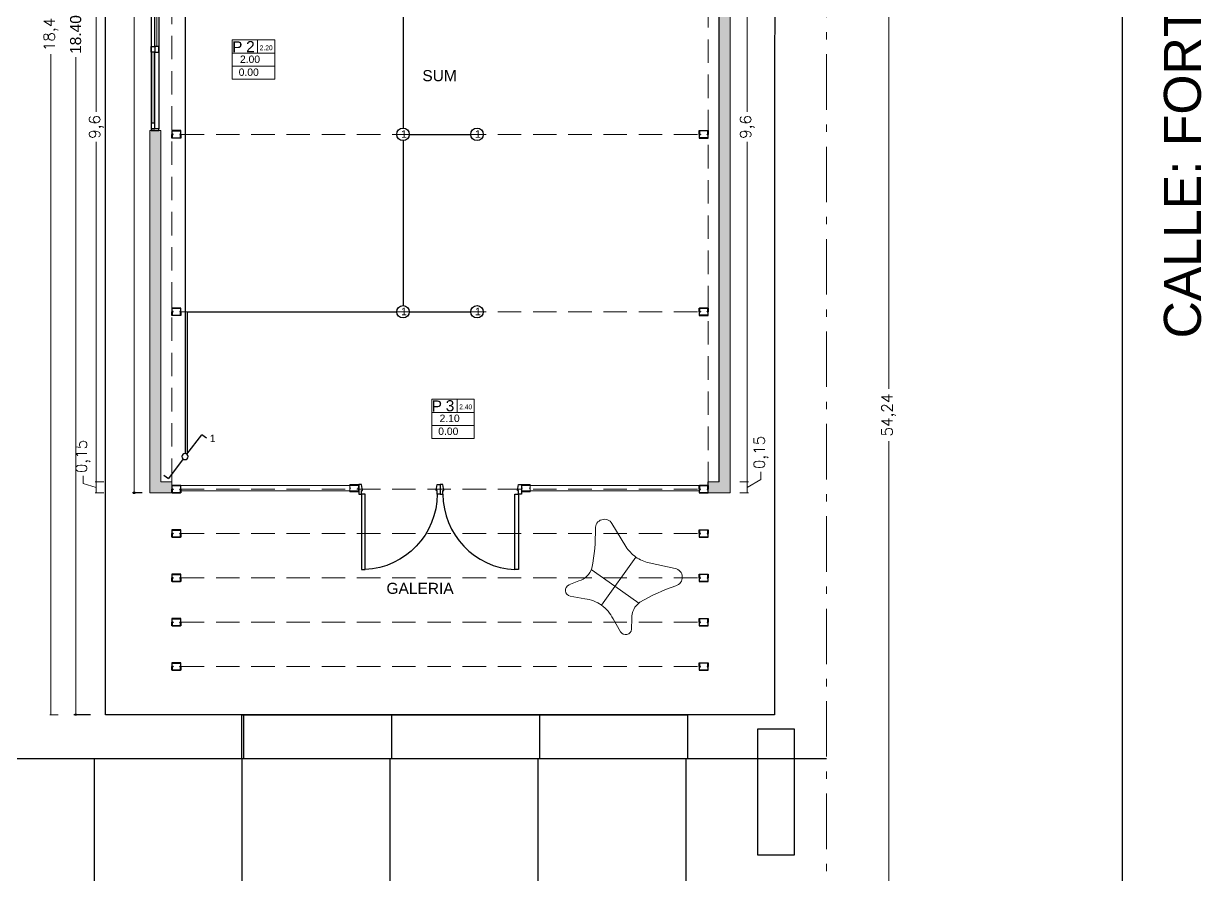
# Model space of a CAD drawing. Header units: metres. Extents: x 5593058 to 5593183, y 6971841 to 6972020.
# Drawn here: x 5593151.62 to 5593167.54, y 6971940.41 to 6971951.92 of the extents above; entities that cross this region are included whole.
import ezdxf

# ---------------------------------------------------------------- set-up
doc = ezdxf.new("R2010")
doc.units = ezdxf.units.M
doc.header["$LTSCALE"] = 0.1
doc.header["$PDMODE"] = 35
doc.header["$PDSIZE"] = -3
for name, pattern in [('ACAD_ISO03W100', [30, 12, -18]), ('HIDDEN', [9.525, 6.35, -3.175]), ('RAYA-PUNTO', [0.625, 0.375, -0.1, 0.05, -0.1])]:
    doc.linetypes.add(name, pattern=pattern)
for name, color, linetype, lineweight in [('0-COTAS', 9, 'Continuous', 0), ('A - COTAS 100', 253, 'Continuous', 0), ('A Eje', 1, 'RAYA-PUNTO', 0), ('A-CARPINTERIA anotaciones', 1, 'Continuous', 0), ('A-CARPINTERIAS', 1, 'Continuous', 0), ('A-COTAS 1.200', 9, 'Continuous', 0), ('A-MUROS', 3, 'Continuous', 0), ('A-PLANILLA LOCALES', 2, 'Continuous', 0), ('A-PROYECCIONES', 253, 'ACAD_ISO03W100', 0), ('A-PUERTAS', 2, 'Continuous', 0), ('B Mobiliario', 1, 'Continuous', 0), ('C Vidrio', 8, 'Continuous', 0)]:
    doc.layers.add(name, color=color, linetype=linetype, lineweight=lineweight)
for name, color, linetype in [('00 veredas', 252, 'Continuous'), ('A - AMOBLAMIENTO', 8, 'Continuous'), ('A - PISOS', 1, 'Continuous'), ('A - PUERTAS', 2, 'Continuous'), ('A - VISTA .5', 8, 'Continuous'), ('A - VISTA 2', 2, 'Continuous'), ('A- HACH_MURO', 10, 'Continuous'), ('I-ELECTRICIDAD', 10, 'Continuous')]:
    doc.layers.add(name, color=color, linetype=linetype)
doc.styles.add('arial', font='arial.ttf')
doc.styles.get("Standard").update_dxf_attribs({"font": 'simplex.shx'})
doc.dimstyles.new('EST-1.100', dxfattribs={"dimtxt": 0.15, "dimasz": 0.01, "dimexe": 0.015, "dimexo": 0, "dimgap": 0.05, "dimtad": 0, "dimtxsty": 'Standard', "dimblk": 'DOT', "dimcen": 0.02, "dimclrd": 256, "dimclre": 256, "dimclrt": 256, "dimazin": 0, "dimtfac": 1, "dimtmove": 0, "dimatfit": 3, "dimfxl": 0.1, "dimfxlon": 1, "dimlwd": -1, "dimlwe": -1, "dimarcsym": 0})
doc.dimstyles.new('MARQ 100', dxfattribs={"dimscale": 0.1, "dimtxt": 1.5, "dimasz": 0.3, "dimexe": 0.25, "dimexo": 1, "dimtad": 0, "dimzin": 1, "dimdsep": 46, "dimtxsty": 'arial', "dimblk": 'BOXFILLED', "dimcen": 2.5, "dimclrd": 256, "dimclre": 256, "dimclrt": 256, "dimazin": 0, "dimtfac": 1, "dimtmove": 2, "dimatfit": 3, "dimldrblk": 'DOTSMALL', "dimfxl": 2, "dimfxlon": 1, "dimlwd": -1, "dimarcsym": 0})

# ---------------------------------------------------------------- blocks, each defined once
blk = doc.blocks.new('PERFIL C 120')
blk.add_lwpolyline([(0.105, 0), (0.12, 0), (0.12, 0.05), (0, 0.05), (0, 0), (0.015, 0), (0.015, 0.002), (0.002, 0.002), (0.002, 0.048), (0.118, 0.048), (0.118, 0.002), (0.105, 0.002)], close=True)
blk = doc.blocks.new('EST MET')
at = {"layer": 'A-PROYECCIONES', "color": 253, "linetype": 'HIDDEN', "ltscale": 0.5}
blk.add_line((0.12, 0), (7.13, 0), dxfattribs=at)
at = {"layer": 'A - VISTA 2'}
blk.add_blockref('PERFIL C 120', (0, 0), dxfattribs=at)
at = {"layer": 'A - VISTA 2', "xscale": -1, "rotation": 180}
blk.add_blockref('PERFIL C 120', (0, 0), dxfattribs=at)
at = {"layer": 'A - VISTA 2', "xscale": -1}
blk.add_blockref('PERFIL C 120', (7.25, 0), dxfattribs=at)
at = {"layer": 'A - VISTA 2', "rotation": 180}
blk.add_blockref('PERFIL C 120', (7.25, 0), dxfattribs=at)
blk = doc.blocks.new('_Dot')
at = {"color": 0, "linetype": 'ByBlock', "lineweight": -2}
blk.add_line((-0.5, 0), (-1, 0), dxfattribs=at)
at = {"color": 0, "linetype": 'ByBlock', "const_width": 0.5}
blk.add_lwpolyline([(-0.25, 0, 1), (0.25, 0, 1)], format="xyb", close=True, dxfattribs=at)
blk = doc.blocks.new('*D122')
at = {"layer": 'A - COTAS 100', "transparency": 16777216}
for p, q in [((5593152.7, 6971955.317), (5593152.585, 6971955.317)), ((5593152.6, 6971955.307), (5593152.6, 6971950.721)), ((5593152.6, 6971945.727), (5593152.6, 6971950.314)), ((5593152.7, 6971945.717), (5593152.585, 6971945.717))]:
    blk.add_line(p, q, dxfattribs=at)
at = {"layer": 'Defpoints', "color": 0, "transparency": 16777216}
for p in [(5593152.995, 6971955.317), (5593152.6, 6971945.717), (5593152.995, 6971945.717)]:
    blk.add_point(p, dxfattribs=at)
at = {"layer": 'A - COTAS 100', "transparency": 16777216, "xscale": 0.01, "yscale": 0.01, "zscale": 0.01}
for p, rotation in [((5593152.6, 6971955.317), 90), ((5593152.6, 6971945.717), 270)]:
    blk.add_blockref('_Dot', p, dxfattribs=dict(at, rotation=rotation))
at = {"layer": 'A - COTAS 100', "transparency": 16777216, "insert": (5593152.6, 6971950.517), "char_height": 0.15, "attachment_point": 5, "rotation": 90}
blk.add_mtext('9,6', dxfattribs=at)
blk = doc.blocks.new('*D123')
at = {"layer": 'A - COTAS 100', "transparency": 16777216}
for p, q in [((5593152.421, 6971945.696), (5593152.421, 6971945.796)), ((5593152.6, 6971945.642), (5593152.421, 6971945.696)), ((5593152.7, 6971945.717), (5593152.585, 6971945.717)), ((5593152.6, 6971945.707), (5593152.6, 6971945.577)), ((5593152.7, 6971945.567), (5593152.585, 6971945.567))]:
    blk.add_line(p, q, dxfattribs=at)
at = {"layer": 'Defpoints', "color": 0, "transparency": 16777216}
for p in [(5593152.995, 6971945.717), (5593152.6, 6971945.567), (5593152.995, 6971945.567)]:
    blk.add_point(p, dxfattribs=at)
at = {"layer": 'A - COTAS 100', "transparency": 16777216, "xscale": 0.01, "yscale": 0.01, "zscale": 0.01}
for p, rotation in [((5593152.6, 6971945.717), 90), ((5593152.6, 6971945.567), 270)]:
    blk.add_blockref('_Dot', p, dxfattribs=dict(at, rotation=rotation))
at = {"layer": 'A - COTAS 100', "transparency": 16777216, "insert": (5593152.421, 6971946.06), "char_height": 0.15, "attachment_point": 5, "rotation": 90}
blk.add_mtext('0,15', dxfattribs=at)
blk = doc.blocks.new('*D131')
at = {"layer": 'A - COTAS 100', "transparency": 16777216}
for p, q in [((5593161.301, 6971955.317), (5593161.416, 6971955.317)), ((5593161.401, 6971955.307), (5593161.401, 6971950.721)), ((5593161.401, 6971945.727), (5593161.401, 6971950.314)), ((5593161.301, 6971945.717), (5593161.416, 6971945.717))]:
    blk.add_line(p, q, dxfattribs=at)
at = {"layer": 'Defpoints', "color": 0, "transparency": 16777216}
for p in [(5593161.022, 6971955.317), (5593161.022, 6971945.717), (5593161.401, 6971945.717)]:
    blk.add_point(p, dxfattribs=at)
at = {"layer": 'A - COTAS 100', "transparency": 16777216, "xscale": 0.01, "yscale": 0.01, "zscale": 0.01}
for p, rotation in [((5593161.401, 6971955.317), 90), ((5593161.401, 6971945.717), 270)]:
    blk.add_blockref('_Dot', p, dxfattribs=dict(at, rotation=rotation))
at = {"layer": 'A - COTAS 100', "transparency": 16777216, "insert": (5593161.401, 6971950.517), "char_height": 0.15, "attachment_point": 5, "rotation": 90}
blk.add_mtext('9,6', dxfattribs=at)
blk = doc.blocks.new('*D132')
at = {"layer": 'A - COTAS 100', "transparency": 16777216}
for p, q in [((5593161.401, 6971945.642), (5593161.586, 6971945.75)), ((5593161.586, 6971945.75), (5593161.586, 6971945.85)), ((5593161.301, 6971945.717), (5593161.416, 6971945.717)), ((5593161.401, 6971945.707), (5593161.401, 6971945.577)), ((5593161.301, 6971945.567), (5593161.416, 6971945.567))]:
    blk.add_line(p, q, dxfattribs=at)
at = {"layer": 'Defpoints', "color": 0, "transparency": 16777216}
for p in [(5593161.022, 6971945.717), (5593161.022, 6971945.567), (5593161.401, 6971945.567)]:
    blk.add_point(p, dxfattribs=at)
at = {"layer": 'A - COTAS 100', "transparency": 16777216, "xscale": 0.01, "yscale": 0.01, "zscale": 0.01}
for p, rotation in [((5593161.401, 6971945.717), 90), ((5593161.401, 6971945.567), 270)]:
    blk.add_blockref('_Dot', p, dxfattribs=dict(at, rotation=rotation))
at = {"layer": 'A - COTAS 100', "transparency": 16777216, "insert": (5593161.586, 6971946.114), "char_height": 0.15, "attachment_point": 5, "rotation": 90}
blk.add_mtext('0,15', dxfattribs=at)
blk = doc.blocks.new('*D133')
at = {"layer": 'A - COTAS 100', "transparency": 16777216}
for p, q in [((5593152.086, 6971960.967), (5593151.971, 6971960.967)), ((5593151.986, 6971960.957), (5593151.986, 6971952.035)), ((5593151.986, 6971942.577), (5593151.986, 6971951.5)), ((5593152.086, 6971942.567), (5593151.971, 6971942.567))]:
    blk.add_line(p, q, dxfattribs=at)
at = {"layer": 'Defpoints', "color": 0, "transparency": 16777216}
for p in [(5593151.986, 6971960.967), (5593152.335, 6971960.967), (5593152.334, 6971942.567)]:
    blk.add_point(p, dxfattribs=at)
at = {"layer": 'A - COTAS 100', "transparency": 16777216, "xscale": 0.01, "yscale": 0.01, "zscale": 0.01}
for p, rotation in [((5593151.986, 6971960.967), 90), ((5593151.986, 6971942.567), 270)]:
    blk.add_blockref('_Dot', p, dxfattribs=dict(at, rotation=rotation))
at = {"layer": 'A - COTAS 100', "transparency": 16777216, "insert": (5593151.986, 6971951.767), "char_height": 0.15, "attachment_point": 5, "rotation": 90}
blk.add_mtext('18,4', dxfattribs=at)
blk = doc.blocks.new('*D136')
at = {"layer": 'A - COTAS 100', "transparency": 16777216}
for p, q in [((5593163.214, 6971973.74), (5593163.329, 6971973.74)), ((5593163.314, 6971973.73), (5593163.314, 6971946.974)), ((5593163.314, 6971919.51), (5593163.314, 6971946.266)), ((5593163.214, 6971919.5), (5593163.329, 6971919.5))]:
    blk.add_line(p, q, dxfattribs=at)
at = {"layer": 'Defpoints', "color": 0, "transparency": 16777216}
for p in [(5593162.472, 6971973.74), (5593162.472, 6971919.5), (5593163.314, 6971919.5)]:
    blk.add_point(p, dxfattribs=at)
at = {"layer": 'A - COTAS 100', "transparency": 16777216, "xscale": 0.01, "yscale": 0.01, "zscale": 0.01}
for p, rotation in [((5593163.314, 6971973.74), 90), ((5593163.314, 6971919.5), 270)]:
    blk.add_blockref('_Dot', p, dxfattribs=dict(at, rotation=rotation))
at = {"layer": 'A - COTAS 100', "transparency": 16777216, "insert": (5593163.314, 6971946.62), "char_height": 0.15, "attachment_point": 5, "rotation": 90}
blk.add_mtext('54,24', dxfattribs=at)
blk = doc.blocks.new('BKF planta')
for p, q in [((25814.225, 15189.126), (25813.966, 15188.874)), ((25813.246, 15188.752), (25813.608, 15188.737)), ((25813.801, 15188.769), (25814.086, 15188.021)), ((25814.341, 15188.455), (25813.974, 15188.315)), ((25813.607, 15188.175), (25813.974, 15188.315)), ((25814.464, 15188.264), (25814.581, 15188.178)), ((25814.326, 15188.049), (25814.528, 15188.034)), ((25813.643, 15187.95), (25813.613, 15187.808)), ((25813.889, 15187.882), (25813.748, 15187.736))]:
    blk.add_line(p, q)
for centre, major_axis, start_param, end_param in [((25814.31, 15189.039), (-0.0858, 0.0858), 3.62796, 6.267982), ((25816.748, 15188.351), (-1.705, 1.705), 0.511665, 0.733675), ((25813.628, 15189.222), (-0.343, 0.343), 2.720849, 3.12639), ((25813.241, 15188.631), (0.0858, 0.0858), 0.744513, 3.384536), ((25813.628, 15189.222), (-0.343, 0.343), 2.315309, 2.720849), ((25811.882, 15186.494), (-1.705, 1.705), 4.708024, 4.930034), ((25814.603, 15188.488), (0.187, 0.187), 2.403232, 3.374264), ((25813.39, 15188.025), (-0.187, 0.187), 3.638231, 4.609263), ((25814.53, 15188.115), (0.0572, 0.0572), 3.906722, 6.394162), ((25814.259, 15187.568), (0.343, 0.343), 1.150053, 1.653078), ((25814.259, 15187.568), (-0.343, 0.343), -0.923768, -0.420743), ((25813.693, 15187.795), (-0.0572, 0.0572), 0.618333, 3.105773)]:
    blk.add_ellipse(centre, major_axis=major_axis, ratio=1, start_param=start_param, end_param=end_param)
blk = doc.blocks.new('CARPINT. SIMBOL')
at = {"layer": 'A-CARPINTERIAS', "ltscale": 0.1}
for p, q in [((895.094, 23.751), (895.094, 23.569)), ((894.749, 23.569), (895.325, 23.569)), ((894.749, 23.394), (895.325, 23.394))]:
    blk.add_line(p, q, dxfattribs=at)
blk.add_lwpolyline([(894.749, 23.751), (895.325, 23.751), (895.325, 23.219), (894.749, 23.219)], close=True, dxfattribs=at)
at = {"layer": 'A-CARPINTERIAS', "style": 'arial'}
blk.add_text('P', height=0.15, dxfattribs=at).set_placement((894.749, 23.581))
blk = doc.blocks.new('PUERTA 85 der')
for points in [[(-0.82, 0), (-0.82, 0.038), (-0.81, 0.038), (-0.82, 0.1), (-0.84, 0.1), (-0.84, 0.1), (-0.85, 0.1), (-0.85, 0.1), (-0.85, 0), (-0.85, 0), (-0.84, 0), (-0.84, 0)], [(-0.03, 0), (-0.03, -0.79), (-0.068, -0.79), (-0.068, 0)], [(-0.03, 0), (-0.03, 0.038), (-0.04, 0.038), (-0.03, 0.1), (-0.01, 0.1), (-0.01, 0.1), (0, 0.1), (0, 0.1), (0, 0), (0, 0), (-0.01, 0), (-0.01, 0)]]:
    blk.add_lwpolyline(points, close=True)
at = {"color": 9}
blk.add_arc((-0.03, 0), 0.79, 180, 267.2429, dxfattribs=at)
blk = doc.blocks.new('*U239')
at = {"color": 0, "linetype": 'ByBlock', "lineweight": -2}
for p, q in [((0.025, 0), (2.175, 0)), ((0.025, -0.1), (2.175, -0.1)), ((1.063, -0.05), (0.1, -0.05)), ((2.1, -0.05), (1.138, -0.05))]:
    blk.add_line(p, q, dxfattribs=at)
for points in [[(0, -0.1), (0, 0), (0.025, 0), (0.025, -0.05), (0.025, -0.05), (0.025, -0.1)], [(0.025, -0.05), (0.025, 0), (0.1, 0), (0.1, -0.05)], [(1.138, -0.05), (1.138, 0), (1.063, 0), (1.063, -0.05)], [(1.063, -0.1), (1.063, -0.05), (1.138, -0.05), (1.138, -0.1)], [(2.175, -0.1), (2.175, -0.05), (2.1, -0.05), (2.1, -0.1)], [(2.2, -0.1), (2.2, 0), (2.175, 0), (2.175, -0.05), (2.175, -0.05), (2.175, -0.1)]]:
    blk.add_lwpolyline(points, close=True, dxfattribs=at)
at = {"layer": 'C Vidrio', "linetype": 'ByBlock', "lineweight": -2, "const_width": 0.01}
for points in [[(1.063, -0.025), (0.1, -0.025)], [(2.1, -0.075), (1.138, -0.075)]]:
    blk.add_lwpolyline(points, dxfattribs=at)
blk = doc.blocks.new('Lave 1 punto')
for p in [(0.022, 0.047), (0.115, 0.475)]:
    blk.add_line(p, (0.199, 0.428))
blk.add_circle((0, 0), 0.0521)
blk = doc.blocks.new('Llave Combinada')
at = {"zscale": 0.7354918856893543}
for xscale, yscale, rotation in [(-0.7354918856893592, 0.7354918856893279, 297.1863345444498), (-0.7354918856893581, 0.7354918856893278, 117.7131935370889)]:
    blk.add_blockref('Lave 1 punto', (0, 0), dxfattribs=dict(at, xscale=xscale, yscale=yscale, rotation=rotation))
blk = doc.blocks.new('_BoxFilled')
at = {"color": 0, "linetype": 'ByBlock', "lineweight": -2}
blk.add_line((-0.5, 0), (-1, 0), dxfattribs=at)
at = {"color": 0, "linetype": 'ByBlock'}
blk.add_solid([(-0.5, 0.5), (0.5, 0.5), (-0.5, -0.5), (0.5, -0.5)], dxfattribs=at)
blk = doc.blocks.new('*D259')
at = {"layer": 'A-COTAS 1.200', "lineweight": -2, "transparency": 16777216}
for p, q in [((5593153.222, 6971960.367), (5593153.088, 6971960.367)), ((5593153.222, 6971945.567), (5593153.088, 6971945.567))]:
    blk.add_line(p, q, dxfattribs=at)
at = {"layer": 'A-COTAS 1.200', "transparency": 16777216}
for p, q in [((5593153.113, 6971960.337), (5593153.113, 6971953.276)), ((5593153.113, 6971945.597), (5593153.113, 6971952.659))]:
    blk.add_line(p, q, dxfattribs=at)
at = {"layer": 'Defpoints', "color": 0, "transparency": 16777216}
for p in [(5593153.322, 6971960.367), (5593153.113, 6971945.567), (5593153.322, 6971945.567)]:
    blk.add_point(p, dxfattribs=at)
at = {"layer": 'A-COTAS 1.200', "transparency": 16777216, "xscale": 0.03, "yscale": 0.03, "zscale": 0.03}
for p, rotation in [((5593153.113, 6971960.367), 90), ((5593153.113, 6971945.567), 270)]:
    blk.add_blockref('_BoxFilled', p, dxfattribs=dict(at, rotation=rotation))
at = {"layer": 'A-COTAS 1.200', "transparency": 16777216, "insert": (5593153.113, 6971952.967), "char_height": 0.15, "attachment_point": 5, "rotation": 90, "style": 'arial'}
blk.add_mtext('14.80', dxfattribs=at)
blk = doc.blocks.new('_DotSmall')
at = {"color": 0, "linetype": 'ByBlock', "const_width": 0.5}
blk.add_lwpolyline([(-0.0625, 0, 1), (0.0625, 0, 1)], format="xyb", close=True, dxfattribs=at)
blk = doc.blocks.new('*D260')
at = {"layer": 'A-COTAS 1.200', "lineweight": -2, "transparency": 16777216}
for p, q in [((5593152.522, 6971960.967), (5593152.297, 6971960.967)), ((5593152.521, 6971942.567), (5593152.296, 6971942.567))]:
    blk.add_line(p, q, dxfattribs=at)
at = {"layer": 'A-COTAS 1.200', "transparency": 16777216}
for p, q in [((5593152.322, 6971960.937), (5593152.321, 6971952.076)), ((5593152.321, 6971942.597), (5593152.321, 6971951.459))]:
    blk.add_line(p, q, dxfattribs=at)
at = {"layer": 'Defpoints', "color": 0, "transparency": 16777216}
for p in [(5593152.322, 6971960.967), (5593152.724, 6971960.967), (5593152.723, 6971942.567)]:
    blk.add_point(p, dxfattribs=at)
at = {"layer": 'A-COTAS 1.200', "transparency": 16777216, "xscale": 0.03, "yscale": 0.03, "zscale": 0.03}
for p, rotation in [((5593152.322, 6971960.967), 89.99688608972264), ((5593152.321, 6971942.567), 269.9968860897226)]:
    blk.add_blockref('_BoxFilled', p, dxfattribs=dict(at, rotation=rotation))
at = {"layer": 'A-COTAS 1.200', "transparency": 16777216, "insert": (5593152.321, 6971951.767), "char_height": 0.15, "attachment_point": 5, "rotation": 89.9969, "style": 'arial'}
blk.add_mtext('18.40', dxfattribs=at)

msp = doc.modelspace()

# ---------------------------------------------------------------- hatches: boundary and pattern name
at = {"layer": 'A - VISTA .5'}
h = msp.add_hatch(dxfattribs=at)
h.set_pattern_fill('_U', color=256, scale=2, angle=90, pattern_type=0)
h.set_pattern_definition([(90, (5593160.5948, 6971941.97), (-2, 1e-16), [])])
h.paths.add_polyline_path([(5593154.569, 6971941.97), (5593160.595, 6971941.97), (5593160.595, 6971942.567), (5593154.569, 6971942.567)])
h = msp.add_hatch(dxfattribs=at)
h.set_pattern_fill('_U', color=256, scale=2, angle=90, pattern_type=0)
h.set_pattern_definition([(90, (5593138.5725, 6971938.0043), (-2, 1e-16), [])])
h.paths.add_polyline_path([(5593162.472, 6971941.97), (5593128.572, 6971941.97), (5593128.572, 6971938.004), (5593162.472, 6971938.004)])
at = {"layer": 'A- HACH_MURO'}
h = msp.add_hatch(color=256, dxfattribs=at)
h.dxf.hatch_style = 1
h.paths.add_polyline_path([(5593161.168, 6971955.767), (5593161.018, 6971955.767), (5593161.018, 6971955.417), (5593157.218, 6971955.417), (5593157.218, 6971955.317), (5593161.018, 6971955.317), (5593161.018, 6971945.717), (5593160.868, 6971945.717), (5593160.868, 6971945.567), (5593161.168, 6971945.567)])
h = msp.add_hatch(color=256, dxfattribs=at)
h.dxf.hatch_style = 1
h.paths.add_polyline_path([(5593153.472, 6971950.467), (5593153.322, 6971950.467), (5593153.322, 6971945.567), (5593153.622, 6971945.567), (5593153.622, 6971945.617), (5593153.622, 6971945.667), (5593153.622, 6971945.717), (5593153.472, 6971945.717)])

# ---------------------------------------------------------------- linework, layer by layer
for p, q in [((5593156.147, 6971945.667), (5593156.147, 6971945.594)), ((5593158.347, 6971945.667), (5593158.347, 6971945.594))]:
    msp.add_line(p, q)
at = {"layer": '0-COTAS'}
for p, q in [((5593153.622, 6971948.117), (5593153.622, 6971947.969)), ((5593160.872, 6971948.117), (5593160.872, 6971947.969))]:
    msp.add_line(p, q, dxfattribs=at)
at = {"layer": '00 veredas', "ltscale": 20}
msp.add_lwpolyline([(5593062.472, 6971912.67), (5593162.472, 6971912.67, 0.414214), (5593166.472, 6971916.67), (5593166.472, 6971976.57, 0.414214), (5593162.472, 6971980.57), (5593062.472, 6971980.57, 0.414214), (5593058.472, 6971976.57), (5593058.472, 6971916.67, 0.414214)], format="xyb", close=True, dxfattribs=at)
at = {"layer": '00 veredas', "flags": 128}
msp.add_lwpolyline([(5593154.569, 6971942.567), (5593160.595, 6971942.567), (5593160.595, 6971941.97), (5593154.569, 6971941.97)], close=True, dxfattribs=at)
msp.add_lwpolyline([(5593162.472, 6971941.97), (5593128.572, 6971941.97)], dxfattribs=at)
at = {"layer": 'A - AMOBLAMIENTO'}
msp.add_lwpolyline([(5593161.541, 6971940.673), (5593162.041, 6971940.673), (5593162.041, 6971942.373), (5593161.541, 6971942.373)], close=True, dxfattribs=at)
at = {"layer": 'A - PISOS'}
msp.add_lwpolyline([(5593152.724, 6971960.967), (5593161.772, 6971960.967), (5593161.771, 6971942.567), (5593152.723, 6971942.567)], close=True, dxfattribs=at)
at = {"layer": 'A Eje', "ltscale": 20}
msp.add_lwpolyline([(5593065.302, 6971916.67), (5593159.642, 6971916.67), (5593162.472, 6971919.5), (5593162.472, 6971973.74), (5593159.642, 6971976.57), (5593065.302, 6971976.57), (5593062.472, 6971973.74), (5593062.472, 6971919.5)], close=True, dxfattribs=at)
at = {"layer": 'A-MUROS'}
msp.add_line((5593153.472, 6971950.467), (5593153.322, 6971950.467), dxfattribs=at)
for points in [[(5593161.168, 6971955.767), (5593161.018, 6971955.767), (5593161.018, 6971955.417), (5593157.218, 6971955.417), (5593157.218, 6971955.317), (5593161.018, 6971955.317), (5593161.018, 6971945.717), (5593160.868, 6971945.717), (5593160.868, 6971945.567), (5593161.168, 6971945.567), (5593161.168, 6971955.767)], [(5593161.172, 6971955.767), (5593161.022, 6971955.767), (5593161.022, 6971955.417), (5593157.222, 6971955.417), (5593157.222, 6971955.317), (5593161.022, 6971955.317), (5593161.022, 6971945.717), (5593160.872, 6971945.717), (5593160.872, 6971945.567), (5593161.172, 6971945.567), (5593161.172, 6971954.517)]]:
    msp.add_lwpolyline(points, dxfattribs=at)
at = {"layer": 'A-MUROS', "flags": 128}
for points in [[(5593153.622, 6971945.567), (5593153.322, 6971945.567), (5593153.322, 6971950.467)], [(5593153.622, 6971945.717), (5593153.472, 6971945.717), (5593153.472, 6971950.467)], [(5593153.622, 6971945.717), (5593153.622, 6971945.567)]]:
    msp.add_lwpolyline(points, dxfattribs=at)
at = {"layer": 'A-PROYECCIONES', "color": 253, "linetype": 'HIDDEN', "ltscale": 0.5}
for p, q in [((5593160.871, 6971957.417), (5593160.871, 6971945.717)), ((5593153.622, 6971945.717), (5593153.622, 6971957.317)), ((5593153.742, 6971945.617), (5593160.725, 6971945.617))]:
    msp.add_line(p, q, dxfattribs=at)
at = {"layer": 'A-PUERTAS'}
msp.add_line((5593157.247, 6971945.667), (5593157.247, 6971945.594), dxfattribs=at)
for points in [[(5593156.147, 6971945.594), (5593153.742, 6971945.594), (5593153.742, 6971945.667), (5593156.147, 6971945.667)], [(5593158.349, 6971945.667), (5593160.752, 6971945.667), (5593160.752, 6971945.594), (5593158.347, 6971945.594)]]:
    msp.add_lwpolyline(points, dxfattribs=at)
for points in [[(5593156.132, 6971945.631), (5593156.147, 6971945.631), (5593156.147, 6971945.681), (5593156.027, 6971945.681), (5593156.027, 6971945.631), (5593156.042, 6971945.631), (5593156.042, 6971945.633), (5593156.029, 6971945.633), (5593156.029, 6971945.679), (5593156.146, 6971945.679), (5593156.146, 6971945.633), (5593156.132, 6971945.633)], [(5593156.132, 6971945.631), (5593156.147, 6971945.631), (5593156.147, 6971945.581), (5593156.027, 6971945.581), (5593156.027, 6971945.631), (5593156.042, 6971945.631), (5593156.042, 6971945.629), (5593156.029, 6971945.629), (5593156.029, 6971945.583), (5593156.146, 6971945.583), (5593156.146, 6971945.629), (5593156.132, 6971945.629)], [(5593158.362, 6971945.631), (5593158.347, 6971945.631), (5593158.347, 6971945.681), (5593158.467, 6971945.681), (5593158.467, 6971945.631), (5593158.452, 6971945.631), (5593158.452, 6971945.633), (5593158.465, 6971945.633), (5593158.465, 6971945.679), (5593158.349, 6971945.679), (5593158.349, 6971945.633), (5593158.362, 6971945.633)], [(5593158.362, 6971945.631), (5593158.347, 6971945.631), (5593158.347, 6971945.581), (5593158.467, 6971945.581), (5593158.467, 6971945.631), (5593158.452, 6971945.631), (5593158.452, 6971945.629), (5593158.465, 6971945.629), (5593158.465, 6971945.583), (5593158.349, 6971945.583), (5593158.349, 6971945.629), (5593158.362, 6971945.629)]]:
    msp.add_lwpolyline(points, close=True, dxfattribs=at)
at = {"layer": 'I-ELECTRICIDAD'}
for p, q in [((5593153.799, 6971953.126), (5593153.799, 6971946.099)), ((5593156.747, 6971952.733), (5593156.747, 6971950.502)), ((5593156.831, 6971950.417), (5593157.663, 6971950.417)), ((5593156.747, 6971950.333), (5593156.747, 6971948.102)), ((5593153.831, 6971946.099), (5593153.831, 6971948.017)), ((5593153.831, 6971948.017), (5593156.663, 6971948.017)), ((5593156.831, 6971948.017), (5593157.663, 6971948.017))]:
    msp.add_line(p, q, dxfattribs=at)
for centre in [(5593156.747, 6971950.417), (5593157.747, 6971950.417), (5593156.747, 6971948.017), (5593157.747, 6971948.017)]:
    msp.add_circle(centre, 0.0842, dxfattribs=at)

# ---------------------------------------------------------------- block references
for p in [(5593153.622, 6971950.417), (5593153.622, 6971948.017), (5593153.622, 6971945.617), (5593153.622, 6971945.017), (5593153.622, 6971944.417), (5593153.622, 6971943.817), (5593153.622, 6971943.217)]:
    msp.add_blockref('EST MET', p)
at = {"layer": 'A - PUERTAS', "ltscale": 0.3, "rotation": 270}
msp.add_blockref('*U239', (5593153.443, 6971952.667), dxfattribs=at)
at = {"layer": 'A - PUERTAS', "ltscale": 0.3, "yscale": 1.294117647187726, "zscale": 1.294117647187726}
for p, xscale in [((5593156.147, 6971945.551), -1.294117647187726), ((5593158.347, 6971945.551), 1.294117647187726)]:
    msp.add_blockref('PUERTA 85 der', p, dxfattribs=dict(at, xscale=xscale))
at = {"layer": 'A-CARPINTERIA anotaciones'}
for p in [(5592259.687, 6971927.944), (5592262.385, 6971923.086)]:
    msp.add_blockref('CARPINT. SIMBOL', p, dxfattribs=at)
at = {"layer": 'B Mobiliario', "rotation": 303.7239258212908}
msp.add_blockref('BKF planta', (5566195.445, 6984981.935), dxfattribs=at)
at = {"layer": 'I-ELECTRICIDAD', "xscale": 1.067713333475888, "yscale": 1.067713333475888, "zscale": 1.067713333475888}
msp.add_blockref('Llave Combinada', (5593153.799, 6971946.058), dxfattribs=at)

# ---------------------------------------------------------------- texts
at = {"layer": 'A-CARPINTERIA anotaciones', "style": 'arial'}
for s, height, p in [('2', 0.15, (5593154.625, 6971951.528)), ('2.00', 0.1, (5593154.542, 6971951.383)), ('2.20', 0.065, (5593154.808, 6971951.555)), (' 0.00', 0.1, (5593154.486, 6971951.208)), ('3', 0.15, (5593157.324, 6971946.671)), ('2.40', 0.065, (5593157.506, 6971946.698)), ('2.10', 0.1, (5593157.241, 6971946.526)), (' 0.00', 0.1, (5593157.184, 6971946.351))]:
    msp.add_text(s, height=height, dxfattribs=at).set_placement(p)
at = {"layer": 'A-PLANILLA LOCALES', "style": 'arial'}
msp.add_text('CALLE: FORTÍN TAPENAGÁ ', height=0.5, rotation=90, dxfattribs=at).set_placement((5593167.534, 6971947.656))
for s, p in [('SUM', (5593157.008, 6971951.136)), ('GALERIA ', (5593156.523, 6971944.201))]:
    msp.add_text(s, height=0.15, dxfattribs=at).set_placement(p)
at = {"layer": 'I-ELECTRICIDAD', "char_height": 0.1, "attachment_point": 1, "style": 'arial'}
for insert in [(5593156.72, 6971950.471), (5593157.72, 6971950.471), (5593156.72, 6971948.071), (5593157.72, 6971948.071), (5593154.134, 6971946.354)]:
    msp.add_mtext_dynamic_manual_height_columns('\\pxql;1', width=0.21234, gutter_width=15, heights=[0.206], dxfattribs=dict(at, insert=insert))

# ---------------------------------------------------------------- dimensions: what is measured, and where the dimension line sits
at = {"layer": 'A - COTAS 100'}
for base, p1, p2, picture, middle in [((5593163.314, 6971919.5), (5593162.472, 6971973.74), (5593162.472, 6971919.5), '*D136', (5593163.314, 6971946.62)), ((5593151.986, 6971960.967), (5593152.334, 6971942.567), (5593152.335, 6971960.967), '*D133', (5593151.986, 6971951.767)), ((5593152.6, 6971945.717), (5593152.995, 6971955.317), (5593152.995, 6971945.717), '*D122', (5593152.6, 6971950.517)), ((5593161.401, 6971945.717), (5593161.022, 6971955.317), (5593161.022, 6971945.717), '*D131', (5593161.401, 6971950.517)), ((5593152.6, 6971945.567), (5593152.995, 6971945.717), (5593152.995, 6971945.567), '*D123', (5593152.421, 6971945.846))]:
    dim = msp.add_linear_dim(base=base, p1=p1, p2=p2, angle=90, dimstyle='EST-1.100', override={"dimtmove": 1}, dxfattribs=at)
    dim.commit()
    dim.dimension.update_dxf_attribs({"geometry": picture, "text_midpoint": middle})
dim = msp.add_linear_dim(base=(5593161.401, 6971945.567), p1=(5593161.022, 6971945.717), p2=(5593161.022, 6971945.567), angle=90, dimstyle='EST-1.100', override={"dimtmove": 1}, dxfattribs=at)
dim.commit()
dim.dimension.update_dxf_attribs({"geometry": '*D132', "text_midpoint": (5593161.586, 6971945.9), "dimtype": 160})
at = {"layer": 'A-COTAS 1.200'}
dim = msp.add_aligned_dim(p1=(5593152.723, 6971942.567), p2=(5593152.724, 6971960.967), distance=0.403, dimstyle='MARQ 100', dxfattribs=at)
dim.commit()
dim.dimension.update_dxf_attribs({"geometry": '*D260', "text_midpoint": (5593152.321, 6971951.767)})
dim = msp.add_linear_dim(base=(5593153.113, 6971945.567), p1=(5593153.322, 6971960.367), p2=(5593153.322, 6971945.567), angle=90, dimstyle='MARQ 100', dxfattribs=at)
dim.commit()
dim.dimension.update_dxf_attribs({"geometry": '*D259', "text_midpoint": (5593153.113, 6971952.967)})

doc.saveas('drawing.dxf')
